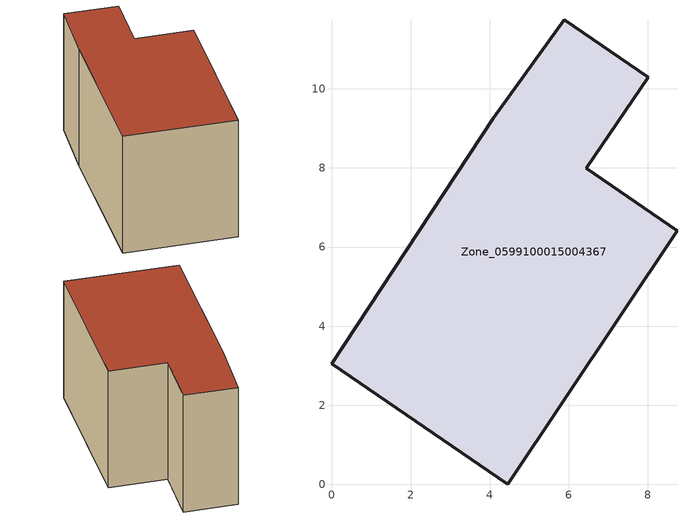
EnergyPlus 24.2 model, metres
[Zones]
Zone_0599100015004367
 floor ground (C_G): 4.09,9.26 5.88,11.75 8.01,10.3 6.44,8 8.74,6.42 4.46,0 0,3.05 z2.4
 wall outside (C_F): 6.44,8 8.01,10.3 5.88,11.75 4.09,9.26 0,3.05 4.46,0 8.74,6.42 6.44,8 z2.4:8.74
 roof outside (C_R): 4.46,0 8.74,6.42 6.44,8 8.01,10.3 5.88,11.75 4.09,9.26 0,3.05 z8.74
[BUILDING]
Pand.0599100015004367: North Axis=0; Terrain=City; Loads Convergence Tolerance Value=0.04; Temperature Convergence Tolerance Value=0.4; Solar Distribution=FullExterior; Maximum Number of Warmup Days=25; Minimum Number of Warmup Days=1
[Site:Location]
Rotterdam.The.Hague.AP_ZH_NLD Design_Conditions: Latitude=51.96; Longitude=4.45; Time Zone=1; Elevation=-4.5
[SITE:GROUNDTEMPERATURE:BUILDINGSURFACE]
18, 18, 18, 18, 18, 18, 18, 18, 18, 18, 18, 18
[MATERIAL] Thermal Absorptance=0.9; Solar Absorptance=0.7; Visible Absorptance=0.7
Name | Roughness | Thickness | Conductivity | Density | Specific Heat
G.TI.1946 | MediumSmooth | 0.15 | 1 | 540 | 1210
F.TI.1946 | Rough | 0.3 | 0.857143 | 1920 | 840
R.TI.1946 | MediumRough | 0.2 | 0.1 | 1500 | 1000
[CONSTRUCTION]
C_G: G.TI.1946
C_F: F.TI.1946
C_R: R.TI.1946
[ZONE]
Zone_0599100015004367: Type=1; Multiplier=1; Ceiling Height=Autocalculate; Volume=Autocalculate; Floor Area=autocalculate; Part of Total Floor Area=Yes
[ZONEINFILTRATION:DESIGNFLOWRATE]
Infil_Zone_0599100015004367: Zone or ZoneList or Space or SpaceList=Zone_0599100015004367; Schedule=AlwaysOn; Design Flow Rate Calculation Method=Flow/Area; Flow Rate per Floor Area=0.003; Constant Term Coefficient=1; Temperature Term Coefficient=0; Velocity Term Coefficient=0; Velocity Squared Term Coefficient=0
[HVACTEMPLATE:ZONE:IDEALLOADSAIRSYSTEM]
Zone_0599100015004367: Maximum Heating Supply Air Temperature=50; Minimum Cooling Supply Air Temperature=13; Maximum Heating Supply Air Humidity Ratio=0.0156; Minimum Cooling Supply Air Humidity Ratio=0.0077; Heating Limit=NoLimit; Cooling Limit=NoLimit; Dehumidification Control Type=ConstantSensibleHeatRatio; Cooling Sensible Heat Ratio=0.7; Dehumidification Setpoint=60; Humidification Control Type=None; Humidification Setpoint=30; Outdoor Air Method=None; Outdoor Air Flow Rate per Person=0.00944; Outdoor Air Flow Rate per Zone Floor Area=0; Outdoor Air Flow Rate per Zone=0; Demand Controlled Ventilation Type=None; Outdoor Air Economizer Type=NoEconomizer; Heat Recovery Type=None; Sensible Heat Recovery Effectiveness=0.7; Latent Heat Recovery Effectiveness=0.65
[ZONECONTROL:THERMOSTAT]
ThermostatControl_Zone_0599100015004367: Zone or ZoneList=Zone_0599100015004367; Control Type Schedule=DualSetpointControlType; Control 1=Thermostat_Zone_0599100015004367; Temperature Difference Between Cutout And Setpoint=0
[THERMOSTATSETPOINT:DUALSETPOINT]
Thermostat_Zone_0599100015004367: Heating Setpoint Temperature Schedule=HeatingSetpoint_Zone_0599100015004367; Cooling Setpoint Temperature Schedule=CoolingSetpoint_Zone_0599100015004367
[SCHEDULE:COMPACT]
HeatingSetpoint_Zone_0599100015004367: Through: 12/31, For: AllDays, Until: 24:00, 21
CoolingSetpoint_Zone_0599100015004367: Through: 12/31, For: AllDays, Until: 24:00, 24
DualSetpointControlType: Through: 12/31, For: AllDays, Until: 24:00, 4
AlwaysOn: Through: 12/31, For: AllDays, Until: 24:00, 1
